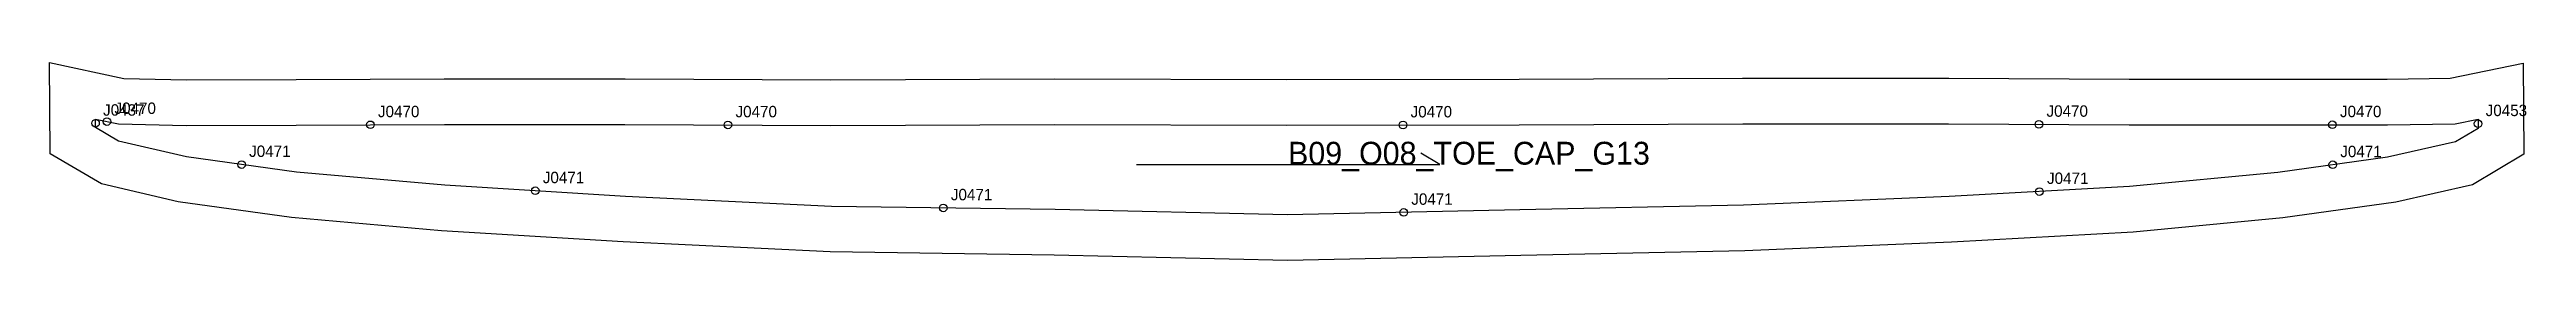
# Model space of a CAD drawing. Header units: millimetres. Extents: x -12 to 641, y -37 to 15.
import ezdxf

# ---------------------------------------------------------------- set-up
doc = ezdxf.new("R2010")
doc.units = ezdxf.units.MM
for name, color, linetype in [('CUT', 1, 'Continuous'), ('GRAIN', 3, 'Continuous'), ('LABEL', 7, 'Continuous'), ('NOTCH', 2, 'Continuous'), ('SEW', 5, 'Continuous')]:
    doc.layers.add(name, color=color, linetype=linetype)

msp = doc.modelspace()

# ---------------------------------------------------------------- linework, layer by layer
at = {"layer": 'CUT'}
msp.add_lwpolyline([(-12.12, 14.86), (7.44, 10.68), (24.04, 10.33), (52.93, 10.41), (92.01, 10.56), (139.68, 10.59), (193.98, 10.32), (252.91, 10.54), (314.22, 10.38), (375.47, 10.51), (434.43, 10.76), (488.81, 10.76), (536.42, 10.45), (575.46, 10.51), (604.42, 10.49), (621.05, 10.72), (640.29, 14.74), (640.48, -9.25), (626.9, -17.29), (606.71, -21.84), (576.95, -25.95), (537.41, -29.71), (489.51, -32.36), (435, -34.66), (375.94, -35.9), (314.39, -37.18), (252.87, -35.77), (193.77, -34.94), (139.14, -32.3), (91.27, -29.38), (51.72, -25.87), (21.81, -21.79), (1.57, -17.05), (-11.93, -9.11), (-12.12, 14.86)], close=True, dxfattribs=at)
at = {"layer": 'GRAIN'}
for p, q in [((274.53, -11.98), (354.53, -11.98)), ((354.53, -11.98), (349.53, -8.98))]:
    msp.add_line(p, q, dxfattribs=at)
at = {"layer": 'NOTCH'}
for centre in [(3.02, -0.65), (0.01, -1.11), (72.5, -1.51), (166.81, -1.54), (344.86, -1.56), (512.58, -1.39), (589.98, -1.5), (628.41, -1.22), (38.53, -11.96), (590.06, -12.02), (115.98, -18.86), (512.72, -19.06), (223.61, -23.36), (345.04, -24.54)]:
    msp.add_circle(centre, 1, dxfattribs=at)
at = {"layer": 'SEW'}
msp.add_lwpolyline([(0, 0), (6.05, -1.29), (23.93, -1.67), (52.96, -1.59), (92.04, -1.44), (139.65, -1.41), (193.98, -1.68), (252.92, -1.46), (314.21, -1.62), (375.51, -1.49), (434.45, -1.24), (488.77, -1.24), (536.39, -1.55), (575.46, -1.49), (604.5, -1.51), (622.38, -1.26), (628.4, 0), (628.42, -2.44), (622.41, -6), (604.56, -10.02), (575.56, -14.02), (536.51, -17.75), (488.92, -20.37), (434.62, -22.67), (375.69, -23.9), (314.4, -25.17), (253.09, -23.77), (194.14, -22.95), (139.8, -20.32), (92.16, -17.41), (53.06, -13.94), (23.99, -9.97), (6.08, -5.78), (0.02, -2.22)], close=True, dxfattribs=at)

# ---------------------------------------------------------------- texts
at = {"layer": 'LABEL'}
for s, height, p in [('J0437', 3, (2.01, 0.89)), ('J0470', 3, (5.02, 1.35)), ('J0470', 3, (74.5, 0.49)), ('J0470', 3, (168.81, 0.46)), ('J0470', 3, (346.86, 0.44)), ('J0470', 3, (514.58, 0.61)), ('J0470', 3, (591.98, 0.5)), ('J0453', 3, (630.41, 0.78)), ('B09_O08_TOE_CAP_G13', 6, (314.53, -11.98)), ('J0471', 3, (40.53, -9.96)), ('J0471', 3, (592.06, -10.02)), ('J0471', 3, (117.98, -16.86)), ('J0471', 3, (225.61, -21.36)), ('J0471', 3, (347.04, -22.54)), ('J0471', 3, (514.72, -17.06))]:
    msp.add_text(s, height=height, dxfattribs=at).set_placement(p)

doc.saveas('drawing.dxf')
